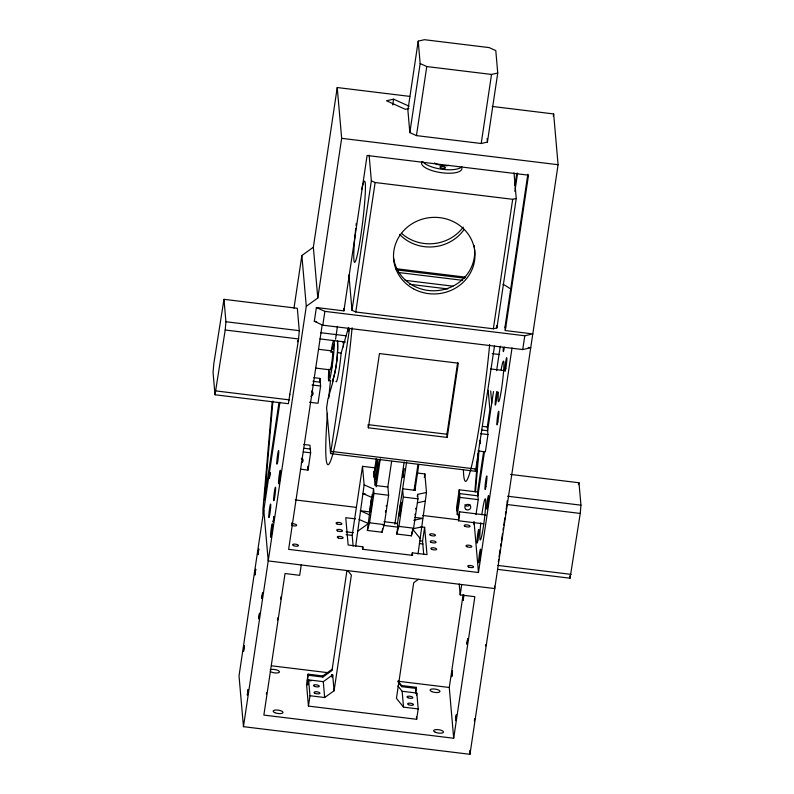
<?xml version="1.0" encoding="UTF-8"?>
<svg xmlns="http://www.w3.org/2000/svg" width="794" height="794" viewBox="0 0 794 794"><rect width="100%" height="100%" fill="white"/><g stroke="black" fill="none" stroke-linecap="round" stroke-linejoin="round"><path stroke-width="1.19" d="M332.051 676.428L332.001 674.463L331.336 676.786M463.944 595.093L463.14 600.433L463.646 595.242M266.526 692.696L266.407 694.075M332.299 380.882C336.527 370.947 338.194 353.122 337.42 340.924M332.448 381.289L332.875 381.08C336.209 368.098 338.204 354.382 337.619 340.983M215.005 394.767L225.208 329.996L225.923 321.739L223.968 299.328L297.323 308.28L299.278 330.681L298.574 338.949L288.371 403.709L215.005 394.767L213.05 372.356L213.755 364.089L223.968 299.328M272.183 401.953L262.893 510.145L263.231 513.956M272.918 401.059L264.442 499.783L278.982 402.518M474.872 491.268L478.137 453.156M475.477 491.853L478.971 451.131M506.979 503.307L507.177 500.945M497.898 569.397L570.032 578.201L580.245 513.44L580.95 505.173L578.995 482.762L510.522 474.415M355.662 546.371L364.128 484.856L362.511 466.326L374.738 467.815M418.021 553.974L426.487 492.459L424.869 473.929L417.535 473.035M474.643 718.739L474.375 720.982M280.917 596.78L280.639 599.033M375.85 466.217L374.788 476.053L375.086 479.497L376.445 473.105L377.507 463.269L377.21 459.825L375.85 466.217L378.043 466.485M277.811 617.772L277.503 619.965M279.935 402.171L239.024 675.893L243.46 726.669L469.969 754.3L558.083 164.715L553.656 113.939L492.171 106.436M293.988 308.151L301.859 255.499L313.362 247.242L337.232 87.539L409.783 96.392M243.46 726.669L306.286 306.286L301.859 255.499M528.288 347.425L530.739 347.722L522.73 349.568L322.811 325.193L314.315 321.322L316.379 307.516L343.891 310.871L367.106 155.485L528.506 175.176L505.292 330.552L532.794 333.907L524.794 335.763L324.875 311.377L316.379 307.516M306.286 306.286L317.798 298.018L341.658 138.325L337.232 87.539M322.195 324.776L288.639 549.359L478.464 572.514L512.031 347.931M322.811 325.193L324.875 311.377M319.595 380.703L319.942 378.401L313.829 377.656M300.698 469.204L308.032 470.098L310.613 452.828L309.948 445.216L303.834 444.471M319.942 378.401L320.607 386.023L318.027 403.283L309.462 402.24M301.244 564.961L299.695 575.322L285.026 573.526L263.866 715.096L453.692 738.251L474.852 596.681L460.183 594.895L459.23 584.017M348.01 331.426L348.556 327.773M514.006 172.844L516.249 198.48L496.895 327.962L493.342 328.785L355.781 312.002L352 310.285L371.354 180.804L369.121 155.167M494.503 345.986L475.477 471.259L330.582 453.582L349.608 328.319M355.781 312.002L375.135 182.521L371.354 180.804M392.712 104.897L393.576 99.151L409.089 106.198M346.938 570.549L332.2 669.183L322.781 675.942L308.112 674.156L306.563 684.507L308.439 706.094L416.652 719.295L418.2 708.933L416.82 693.063L402.141 691.276L397.893 686.006M308.608 679.863L309.988 695.733L324.667 697.519L334.076 690.76L332.696 674.89L323.277 681.649L308.608 679.863L307.834 685.043L307.427 680.438L308.112 674.156M308.439 706.094L309.988 695.733M418.21 41.139L407.888 110.197L409.843 132.598L416.453 135.605L481.204 143.506L487.427 142.066L497.749 73.008L495.793 50.598L489.173 47.6L424.433 39.7L418.21 41.139L420.165 63.55L409.843 132.598M353.132 546.173L352.189 535.384L362.511 466.326M368.356 427.807L379.453 353.568L458.317 363.186L447.221 437.425L368.356 427.807L368.079 424.631L446.943 434.249L447.221 437.425M332.339 677.242L332.696 674.89M416.453 135.605L426.775 66.547L420.165 63.55M334.076 690.76L351.365 575.084L347.822 570.697M362.461 549.091L362.808 546.788L348.139 545.002L345.757 517.708L355.464 518.889M373.498 477.005L376.237 458.694M373.845 471.477L375.066 485.442L387.909 487L388.623 495.258L384.236 524.606L382.043 532.248L367.374 530.452L371.671 496.905M365.131 493.769L362.838 493.491L372.277 497.649L373.567 489.025L364.128 484.856M367.374 530.452L369.567 522.819L373.954 493.461L373.567 489.025M375.373 485.203L379.204 459.567M376.138 486.851L380.326 458.773M387.78 487.03L391.611 461.393M382.043 532.248L382.559 528.794M394.856 524.189L404.166 461.929M397.347 524.248L406.647 461.979M426.487 492.459L417.584 494.394L417.972 498.831L413.585 528.179L411.391 535.821L396.722 534.034L397.754 527.127L397.417 523.325L383.968 521.678M396.722 534.034L398.916 526.392L403.302 497.044L402.578 488.796L415.421 490.355L415.014 485.7M414.101 490.235L417.932 464.599M414.984 490.037L418.825 464.391M411.391 535.821L412.076 531.226M417.267 496.548L417.584 494.394M411.987 555.135L412.324 552.832L427.003 554.619L424.621 527.325L420.979 526.879M424.333 477.561L424.869 473.929M481.204 143.506L491.526 74.447L497.749 73.008M423.698 554.192L422.557 541.131L424.621 527.325M446.943 434.249L457.672 362.451M415.629 691.951L416.324 687.346L401.645 685.559L398.102 681.173M415.639 693.638L416.324 687.346M416.513 695.137L416.82 693.063M476.003 514.611L478.236 499.644L477.571 492.032L459.23 489.789L456.649 507.058L457.314 514.671L459.756 514.969M456.977 510.86L459.557 493.6L477.899 495.833L484.499 451.697M457.314 514.671L459.895 497.411L459.23 489.789M493.342 328.785L512.686 199.304L516.249 198.48M514.939 185.568L516.765 173.33M514.869 191.433L517.609 173.082M460.183 594.895L461.731 584.533M477.571 492.032L483.615 451.568M478.048 450.932L485.382 451.826L487.963 434.556L487.298 426.944L489.878 409.674L488.191 390.32M453.692 738.251L449.265 687.475L463.12 594.716M473.681 524.1L474.048 521.658L478.464 572.514M493.491 391.531L487.625 430.745L481.521 430.001M496.607 370.699L500.27 346.184M505.292 330.552L504.984 327.138L527.841 174.204M553.289 116.39L553.656 113.939M522.73 349.568L524.794 335.763M498.314 561.775L498.682 559.333M499.049 556.902L500.141 549.587M500.686 545.925L501.044 543.493M501.411 541.051L502.503 533.737M503.049 530.084L503.416 527.643M503.783 525.211L504.875 517.896M505.421 514.234L505.788 511.802M506.145 509.361L506.691 505.709M292.063 522.601L291.845 523.851M485.779 644.678L485.561 645.919M297.571 341.331L297.681 340.765M289.582 394.856L289.691 394.181M297.472 341.748L297.581 341.192M289.482 395.263L289.582 394.707M333.252 380.584L327.892 399.253L326.602 407.878L330.582 453.582M335.961 381.328A20.386 1.538 -83 0 0 338.363 374.302A20.386 1.538 -83 0 0 341.142 353.092L348.506 327.426M578.449 484.677L578.995 482.762M458.535 520.775L459.557 511.812L458.535 520.775L483.804 523.851M357.945 531.067L368.406 523.554L358.967 519.385M418.428 579.312L413.724 582.697L396.434 698.363L403.531 707.146L418.2 708.933M308.201 675.267L322.88 677.054L332.289 670.285L332.2 669.183M504.984 327.138L505.748 326.9M393.576 99.151L386.529 100.778L405.377 109.334L408.89 108.52M417.406 502.781L425.197 501.093M413.714 520.288L422.616 518.363L414.597 517.38M413.535 528.675L421.326 526.988M426.775 66.547L491.526 74.447M341.658 138.325L558.083 164.715M375.135 182.521L512.686 199.304M395.531 268.63L465.562 277.166M396.256 269.841L464.728 278.198M398.697 272.531L462.594 280.322M405.039 280.332L452.957 286.177M409.635 284.282L447.707 288.927M314.315 321.322L316.667 321.61M320.578 332.696L346.124 335.812M492.211 353.638L499.585 354.531M225.923 321.739L299.278 330.681M319.982 338.909L345.499 342.016M225.208 329.996L298.574 338.949M490.752 368.942L503.644 370.52M318.434 349.261L331.803 350.898M337.47 352.645L341.142 353.092M315.516 368.059L330.185 369.855M312.935 381.319L320.27 382.212M312.042 384.971L320.607 386.023M216.097 390.946L289.463 399.888M482.405 426.348L487.298 426.944M480.628 433.663L487.963 434.556M331.217 451.399L476.102 469.075M304.171 448.282L310.285 449.027M303.278 451.935L310.613 452.828M507.584 496.22L580.95 505.173M459.895 497.411L478.236 499.644M506.88 504.488L580.245 513.44M373.954 493.461L388.623 495.258M403.302 497.044L417.972 498.831M459.557 511.812L486.037 515.038M295.229 499.922L356.456 507.396M422.597 515.455L458.108 519.792M369.428 511.872L360.258 510.75L369.696 514.919M369.567 522.819L384.236 524.606M398.916 526.392L413.585 528.179M383.075 525.34L397.754 527.127M346.115 531.811L353.399 532.705M420.125 540.843L422.557 541.131M346.154 534.64L352.189 535.384M419.381 543.572L422.994 544.019M497.769 565.427L571.134 574.38M271.677 665.809L328.021 672.687M397.824 681.202L449.265 687.475M398.201 682.284L401.744 686.671L416.413 688.458M307.427 680.438L311.049 680.885M412.423 528.923L420.304 538.669M569.834 575.839L570.032 578.201M487.119 138.523L487.427 142.066M496.687 325.52L496.895 327.962M490.702 390.976L491.754 403.124M494.533 586.141L494.741 588.562L268.233 560.931L263.797 510.155M475.269 468.788L475.477 471.259M469.651 750.677L469.969 754.3M412.324 552.832L412.552 555.363L363.027 549.329L362.808 546.788M416.443 716.893L416.652 719.295M401.645 685.559L401.744 686.671M402.141 691.276L403.531 707.146M372.009 494.602L372.277 497.649M348.913 274.893L352 310.285M343.683 308.588L343.891 310.871M313.362 247.242L317.798 298.018M307.705 466.286L308.032 470.098M322.781 675.942L322.88 677.054M323.277 681.649L324.667 697.519M352.099 327.753A103.508 7.821 -83 0 1 332.507 455.151A103.508 7.821 -83 0 1 327.475 413.287M328.756 398.171A103.508 7.821 -83 0 1 330.522 380.524M335.584 339.246A103.508 7.821 -83 0 1 337.44 326.354M489.65 344.527A103.508 7.821 -83 0 1 473.82 456.332A103.508 7.821 -83 0 1 463.398 469.572M481.819 514.77A20.753 1.568 -83 0 1 485.759 502.463A20.753 1.568 -83 0 1 481.541 536.704A20.753 1.568 -83 0 1 480.827 522.809M504.369 347.137A6.858 0.516 -83 0 1 503.356 351.583A6.858 0.516 -83 0 1 503.336 347.643M497.113 391.918A6.858 0.516 -83 0 1 496.022 402.697A6.858 0.516 -83 0 1 495.297 401.685A6.858 0.516 -83 0 1 496.885 391.601M503.019 284.212A103.766 34.807 8.5 0 1 509.768 288.401M501.163 369.726A20.386 1.538 -83 0 1 503.872 366.51A20.386 1.538 -83 0 1 500.131 396.931A20.386 1.538 -83 0 1 498.394 392.196M291.616 523.891A2.968 0.993 8.5 0 1 295.765 524.397A2.968 0.993 8.5 0 1 295.894 525.836A2.968 0.993 8.5 0 1 291.745 525.33M312.36 391.114A2.968 2.789 -5 0 1 311.595 391.928M301.899 458.505A2.968 2.789 -5 0 1 301.283 458.942M469.998 504.736A2.968 2.789 -5 0 1 464.867 504.746M301.978 458.128A2.968 2.789 -5 0 1 301.263 462.922M479.874 440.372A2.968 2.789 -5 0 1 479.288 444.283M311.645 391.114A2.968 2.789 -5 0 1 310.881 396.226M270.188 669.808A5.002 1.677 8.5 0 1 277.622 670.265A5.002 1.677 8.5 0 1 277.85 672.885A5.002 1.677 8.5 0 1 270.337 671.516M415.768 508.16A6.858 0.516 -83 0 1 415.689 508.994M415.024 514.184A6.858 0.516 -83 0 1 414.905 514.939M386.35 505.411A6.858 0.516 -83 0 1 386.261 506.284M385.686 510.602A6.858 0.516 -83 0 1 385.427 512.051M461.88 166.571A20.386 6.838 8.5 0 1 442.844 169.37A20.386 6.838 8.5 0 1 422.904 161.817M461.9 168.298A20.386 6.838 8.5 0 1 439.697 172.437A20.386 6.838 8.5 0 1 422.08 161.658M448.918 165.42A9.26 3.107 8.5 0 1 434.437 163.008M342.69 341.877A20.386 1.538 -83 0 1 343.385 346.938M330.939 352.486A20.386 1.538 -83 0 1 334.254 344.675A20.386 1.538 -83 0 1 330.413 376.515A20.386 1.538 -83 0 1 328.924 369.18M332.081 352.347A9.26 0.705 -83 0 1 332.11 360.317A9.26 0.705 -83 0 1 330.076 369.319M361.617 189.558A40.762 3.077 -83 0 1 364.774 201.12A40.762 3.077 -83 0 1 356.377 258.715A40.762 3.077 -83 0 1 355.176 233.783M355.275 232.771A40.762 3.077 -83 0 1 355.702 228.642M356.059 225.496A40.762 3.077 -83 0 1 356.298 223.382M463.23 227.134A40.762 38.281 -5 0 1 401.546 233.347M464.113 229.476A40.762 38.281 -5 0 1 399.61 234.369M474.604 249.395A40.762 38.281 -5 0 1 437.861 290.564A40.762 38.281 -5 0 1 393.516 257.554M474.087 245.425A40.762 38.281 -5 0 1 474.405 247.4M243.54 650.306L243.569 651.348L244.324 645.482L243.54 650.306M247.381 694.224L247.4 695.276L248.155 689.41L247.381 694.224M254.953 573.993L254.973 575.035L255.728 569.179L254.953 573.993M257.99 553.616L258.02 554.669L258.775 548.803L257.99 553.616M258.784 617.921L258.804 618.963L259.559 613.097L258.784 617.921M269.394 477.313L269.424 478.355L270.178 472.499L269.394 477.313M273.235 521.241L273.255 522.283L274.009 516.418L273.235 521.241M328.924 376.267L328.944 377.249L329.649 371.751L328.924 376.267M331.435 367.533L331.455 368.515L332.16 363.027L331.435 367.533M333.053 348.645L333.073 349.628L333.778 344.13L333.053 348.645M402.757 475.924L402.796 477.561L403.967 468.4L402.757 475.924M451.717 675.694L451.736 676.736L452.491 670.88L451.717 675.694M455.548 719.612L455.577 720.664L456.322 714.799L455.548 719.612M466.951 643.309L466.981 644.351L467.726 638.495L466.951 643.309M261.831 597.445L261.901 598.577L262.616 592.741L261.831 597.445M270.605 507.971L270.436 509.669A6.858 0.516 -83 0 1 268.829 517.212A6.858 0.516 -83 0 1 270.079 505.599L270.317 504.647A6.858 0.516 -83 0 1 270.605 507.971M272.322 527.653L272.153 529.35A6.858 0.516 -83 0 1 271.201 535.732L270.774 537.21A6.858 0.516 -83 0 1 270.685 533.36A6.858 0.516 -83 0 1 271.796 525.281L272.034 524.328A6.858 0.516 -83 0 1 272.322 527.653M487.615 506.294A6.858 0.516 -83 0 0 488.538 495.595A6.858 0.516 -83 0 0 486.851 505.232A6.858 0.516 -83 0 0 487.615 506.294M485.898 486.623A6.858 0.516 -83 0 0 486.821 475.924A6.858 0.516 -83 0 0 485.134 485.551A6.858 0.516 -83 0 0 485.898 486.623M505.828 368.386A6.858 0.516 -83 0 0 506.741 357.687A6.858 0.516 -83 0 0 505.053 367.314A6.858 0.516 -83 0 0 505.828 368.386M497.828 421.902A6.858 0.516 -83 0 0 498.751 411.203A6.858 0.516 -83 0 0 497.054 420.84A6.858 0.516 -83 0 0 497.828 421.902M468.668 567.005A2.968 0.993 8.5 0 0 473.542 567.144A2.968 0.993 8.5 0 0 469.84 565.467A2.968 0.993 8.5 0 0 468.668 567.005M293.512 545.637A2.968 0.993 8.5 0 0 298.385 545.786A2.968 0.993 8.5 0 0 294.683 544.098A2.968 0.993 8.5 0 0 293.512 545.637M466.902 546.689A2.968 0.993 8.5 0 0 471.765 546.838A2.968 0.993 8.5 0 0 468.063 545.15A2.968 0.993 8.5 0 0 466.902 546.689M465.125 526.382A2.968 0.993 8.5 0 0 469.998 526.521A2.968 0.993 8.5 0 0 466.296 524.844A2.968 0.993 8.5 0 0 465.125 526.382M336.984 523.941A2.968 0.993 8.5 0 0 341.857 524.08A2.968 0.993 8.5 0 0 338.155 522.402A2.968 0.993 8.5 0 0 336.984 523.941M431.132 542.332A2.968 0.993 8.5 0 0 436.005 542.471A2.968 0.993 8.5 0 0 432.303 540.793A2.968 0.993 8.5 0 0 431.132 542.332M337.599 530.918A2.968 0.993 8.5 0 0 342.462 531.067A2.968 0.993 8.5 0 0 338.76 529.38A2.968 0.993 8.5 0 0 337.599 530.918M430.527 535.345A2.968 0.993 8.5 0 0 435.4 535.493A2.968 0.993 8.5 0 0 431.688 533.806A2.968 0.993 8.5 0 0 430.527 535.345M338.204 537.905A2.968 0.993 8.5 0 0 343.077 538.044A2.968 0.993 8.5 0 0 339.375 536.367A2.968 0.993 8.5 0 0 338.204 537.905M277.731 461.235A6.858 0.516 -83 0 0 278.654 450.526A6.858 0.516 -83 0 0 276.957 460.163A6.858 0.516 -83 0 0 277.731 461.235M279.448 480.906A6.858 0.516 -83 0 0 280.371 470.207A6.858 0.516 -83 0 0 278.674 479.844A6.858 0.516 -83 0 0 279.448 480.906M274.595 497.828A6.858 0.516 -83 0 0 275.508 487.129A6.858 0.516 -83 0 0 273.821 496.766A6.858 0.516 -83 0 0 274.595 497.828M477.909 540.138A6.858 0.516 -83 0 0 478.822 529.439A6.858 0.516 -83 0 0 477.134 539.076A6.858 0.516 -83 0 0 477.909 540.138M479.626 559.82A6.858 0.516 -83 0 0 480.539 549.12A6.858 0.516 -83 0 0 478.851 558.748A6.858 0.516 -83 0 0 479.626 559.82M431.747 549.309A2.968 0.993 8.5 0 0 436.611 549.458A2.968 0.993 8.5 0 0 432.909 547.771A2.968 0.993 8.5 0 0 431.747 549.309M466.267 509.569A2.968 2.789 -5 0 0 470.743 507.158A2.968 2.789 -5 0 0 466.316 504.746A2.968 2.789 -5 0 0 466.267 509.569M274.694 712.595A5.002 1.677 8.5 0 0 282.912 712.833A5.002 1.677 8.5 0 0 276.669 709.995A5.002 1.677 8.5 0 0 274.694 712.595M435.181 732.167A5.002 1.677 8.5 0 0 443.399 732.415A5.002 1.677 8.5 0 0 437.157 729.577A5.002 1.677 8.5 0 0 435.181 732.167M431.638 691.544A5.002 1.677 8.5 0 0 439.856 691.782A5.002 1.677 8.5 0 0 433.603 688.944A5.002 1.677 8.5 0 0 431.638 691.544M370.877 509.569A6.858 0.516 -83 0 0 371.8 498.87A6.858 0.516 -83 0 0 370.113 508.507A6.858 0.516 -83 0 0 370.877 509.569M400.226 513.152A6.858 0.516 -83 0 0 401.149 502.453A6.858 0.516 -83 0 0 399.461 512.09A6.858 0.516 -83 0 0 400.226 513.152M408.523 704.695A2.968 0.993 8.5 0 0 413.396 704.834A2.968 0.993 8.5 0 0 409.694 703.156A2.968 0.993 8.5 0 0 408.523 704.695M314.98 693.281A2.968 0.993 8.5 0 0 319.853 693.43A2.968 0.993 8.5 0 0 316.151 691.743A2.968 0.993 8.5 0 0 314.98 693.281M314.374 686.304A2.968 0.993 8.5 0 0 319.248 686.443A2.968 0.993 8.5 0 0 315.546 684.765A2.968 0.993 8.5 0 0 314.374 686.304M407.918 697.708A2.968 0.993 8.5 0 0 412.781 697.857A2.968 0.993 8.5 0 0 409.079 696.169A2.968 0.993 8.5 0 0 407.918 697.708M440.799 167.901A2.779 0.933 8.5 0 0 445.365 168.03A2.779 0.933 8.5 0 0 441.891 166.462A2.779 0.933 8.5 0 0 440.799 167.901M413.545 288.857A40.762 38.281 -5 0 0 474.981 255.579A40.762 38.281 -5 0 0 414.17 222.528A40.762 38.281 -5 0 0 413.545 288.857"/></g></svg>
